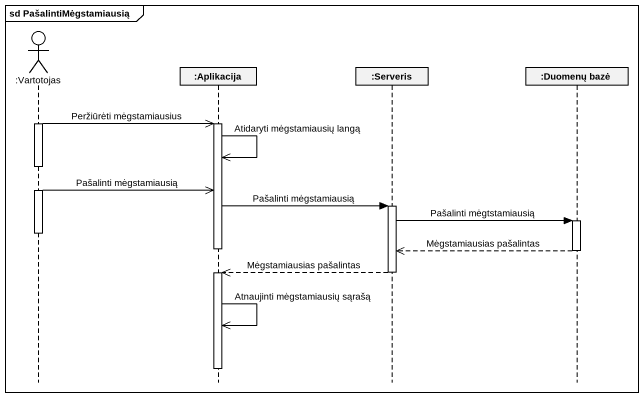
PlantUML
@startuml
mainframe sd PašalintiMėgstamiausią
hide footbox
actor ":Vartotojas" as Vartotojas
participant ":Aplikacija" as Aplikacija
participant ":Serveris" as Serveris
participant ":Duomenų bazė" as Duomenų_bazė

activate Vartotojas
Vartotojas ->> Aplikacija : Peržiūrėti mėgstamiausius
activate Aplikacija
Aplikacija ->> Aplikacija : Atidaryti mėgstamiausių langą
Vartotojas ->> Aplikacija : Pašalinti mėgstamiausią
Aplikacija -> Serveris : Pašalinti mėgstamiausią
activate Serveris
Serveris -> Duomenų_bazė : Pašalinti mėgtstamiausią
activate Duomenų_bazė
deactivate Vartotojas
deactivate Aplikacija
Duomenų_bazė -->> Serveris : Mėgstamiausias pašalintas
deactivate Duomenų_bazė
Serveris -->> Aplikacija : Mėgstamiausias pašalintas
deactivate Serveris
activate Aplikacija
Aplikacija ->> Aplikacija : Atnaujinti mėgstamiausių sąrašą
deactivate Aplikacija
@enduml
